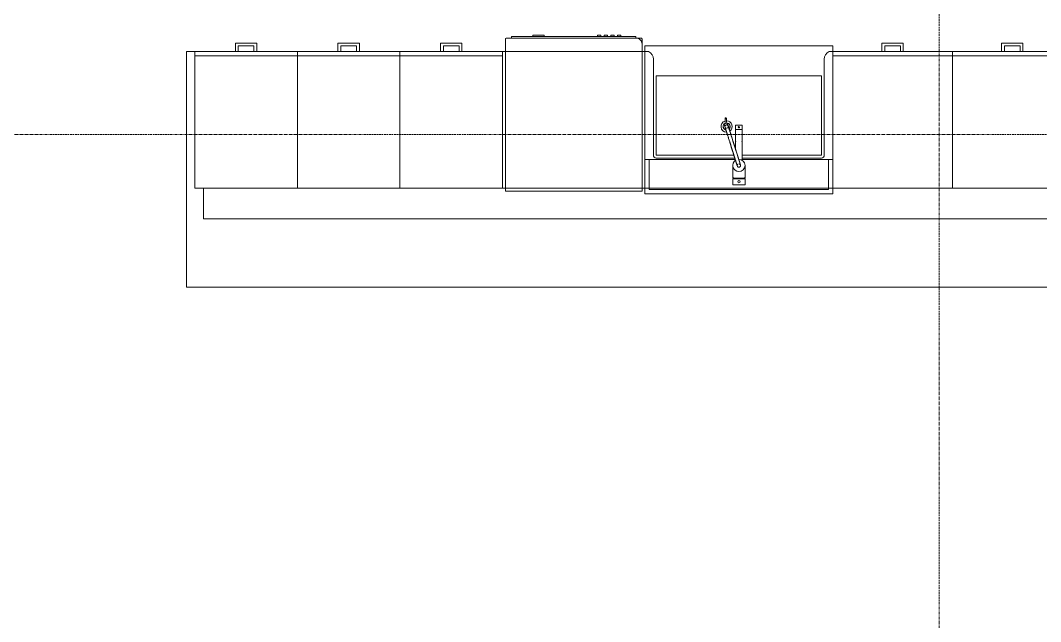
# Model space of a CAD drawing. Header units: inches. Extents: x -4218 to -1830, y 9756 to 12426.
# Drawn here: x -2334.6 to -2155.5, y 10081.6 to 10187.2 of the extents above; entities that cross this region are included whole.
import ezdxf

# ---------------------------------------------------------------- set-up
doc = ezdxf.new("R2010")
doc.units = ezdxf.units.IN
doc.header["$MEASUREMENT"] = 0
doc.linetypes.add('Grid Line 1_2_', pattern=[0.875, 0.5, -0.125, 0.125, -0.125])
for name, color, linetype, lineweight in [('0-1', 7, 'Continuous', 5), ('0-2', 252, 'Continuous', 9), ('A-WALL-3', 253, 'Continuous', 9), ('A-WALL-5', 252, 'Continuous', 9), ('A-WALL-6', 7, 'Continuous', 9), ('P-SANR-FIXT-1', 7, 'Continuous', 9), ('P-SANR-FIXT-2', 252, 'Continuous', 9), ('Q-CASE-1', 253, 'Continuous', 9), ('Q-CASE-2', 252, 'Continuous', 9), ('Q-CASE-3', 7, 'Continuous', 9), ('Q-CASE-5', 254, 'Continuous', 9), ('Q-SPCQ-1', 7, 'Continuous', 9), ('Q-SPCQ-2', 253, 'Continuous', 9), ('Q-SPCQ-3', 252, 'Continuous', 9), ('S-GRID-1', 1, 'Grid Line 1_2_', 9)]:
    doc.layers.add(name, color=color, linetype=linetype, lineweight=lineweight)

# ---------------------------------------------------------------- blocks, each defined once
blk = doc.blocks.new('Dishwasher_15404 - 34_ counter-V51-BACKGROUND - 1ST FLOOR')
at = {"layer": 'Q-SPCQ-1'}
for p, q in [((26.68, 0), (24.5, 0)), ((26.87, -22.93), (26.87, -0.2)), ((27.12, -1.09), (26.87, -1.09)), ((27.12, -1.09), (27.12, -22.91)), ((27.37, -4.82), (27.12, -4.82)), ((27.37, -4.82), (27.37, -5.81)), ((27.12, -6.79), (27.37, -6.79)), ((27.37, -5.81), (27.37, -6.79)), ((27.37, -16.15), (27.12, -16.15)), ((27.12, -16.74), (27.37, -16.74)), ((27.37, -17.33), (27.12, -17.33)), ((27.37, -16.15), (27.37, -16.74)), ((27.37, -17.33), (27.37, -17.92)), ((27.12, -17.92), (27.37, -17.92)), ((27.37, -18.51), (27.12, -18.51)), ((27.12, -19.1), (27.37, -19.1)), ((27.37, -19.69), (27.12, -19.69)), ((27.37, -18.51), (27.37, -19.1)), ((27.37, -19.69), (27.37, -20.28)), ((27.12, -20.28), (27.37, -20.28)), ((27.12, -22.91), (26.87, -22.91)), ((26.87, -23.8), (26.87, -22.93)), ((24.5, -24), (25.8, -24)), ((25.8, -24), (26.68, -24))]:
    blk.add_line(p, q, dxfattribs=at)
for centre, radius, start, end in [((26.68, -0.2), 0.197, 360, 90), ((26.68, -0.2), 0.197, 15, 90), ((25.8, -22.93), 1.07, 270, 0), ((26.68, -23.8), 0.197, 270, 0)]:
    blk.add_arc(centre, radius, start, end, dxfattribs=at)
at = {"layer": 'Q-SPCQ-2'}
for p, q in [((0.5, 0), (0, 0)), ((0, 0), (0, -24)), ((0, -24), (0.5, -24))]:
    blk.add_line(p, q, dxfattribs=at)
at = {"layer": 'Q-SPCQ-3'}
for p, q in [((24.5, 0), (0.5, 0)), ((0.5, -24), (24.5, -24))]:
    blk.add_line(p, q, dxfattribs=at)
blk = doc.blocks.new('Vanity Cabinet-Double Door - 33_-V52-BACKGROUND - 1ST FLOOR')
at = {"layer": 'Q-CASE-1'}
for p, q in [((-15.76, 1), (-15.76, 0)), ((-15.76, 1), (-15.76, 0)), ((-15.01, 1), (-15.01, 0.75)), ((-15.01, 0.75), (16.49, 0.75)), ((16.49, 0.75), (16.49, 1)), ((17.24, 0), (17.24, 1)), ((17.24, 0), (17.24, 1)), ((-15.76, 0), (17.24, 0)), ((-15.76, 0), (17.24, 0))]:
    blk.add_line(p, q, dxfattribs=at)
at = {"layer": 'Q-CASE-2'}
for p, q in [((-15.76, 6.05), (-15.76, 1)), ((-15.76, 6.05), (-15.76, 1)), ((-15.01, 6.01), (-15.01, 1)), ((16.49, 1), (16.49, 6.05)), ((17.24, 1), (17.24, 6.03)), ((17.24, 1), (17.24, 6.03))]:
    blk.add_line(p, q, dxfattribs=at)
blk = doc.blocks.new('Base Cabinet 3 Drawer 230 - Base Cabinet 3 Drawer 230 21_-2554957-BACKGROUND - 1ST FLOOR')
at = {"layer": 'Q-CASE-1'}
for p, q in [((-1.14, -24), (-0.64, -24)), ((2.61, -24), (2.11, -24))]:
    blk.add_line(p, q, dxfattribs=at)
at = {"layer": 'Q-CASE-2'}
for p, q in [((-9.76, -23.25), (-9.76, 0)), ((-9.76, 0), (11.24, 0)), ((11.24, 0), (11.24, -23.25)), ((-9.76, -23.25), (-9.76, -24)), ((11.24, -23.25), (-9.76, -23.25)), ((11.24, -24), (11.24, -23.25)), ((-9.76, -24), (11.24, -24)), ((-1.14, -24), (-0.64, -24)), ((2.61, -24), (2.11, -24))]:
    blk.add_line(p, q, dxfattribs=at)
at = {"layer": 'Q-CASE-3'}
for p, q in [((-1.14, -24), (-1.14, -25.5)), ((-0.64, -25), (-0.64, -24)), ((2.11, -25), (-0.64, -25)), ((2.11, -24), (2.11, -25)), ((2.61, -25.5), (2.61, -24)), ((-1.14, -25.5), (2.61, -25.5))]:
    blk.add_line(p, q, dxfattribs=at)
at = {"layer": 'Q-CASE-5'}
for p, q in [((-1.14, -24), (-0.64, -24)), ((2.61, -24), (2.11, -24))]:
    blk.add_line(p, q, dxfattribs=at)
blk = doc.blocks.new('Base Cabinet 3 Drawer 230 - Base Cabinet 3 Drawer 230 18_-2579417-BACKGROUND - 1ST FLOOR')
at = {"layer": 'Q-CASE-1'}
for p, q in [((-0.64, 24), (-1.14, 24)), ((2.11, 24), (2.61, 24))]:
    blk.add_line(p, q, dxfattribs=at)
at = {"layer": 'Q-CASE-2'}
for p, q in [((-8.26, 24), (9.74, 24)), ((-8.26, 23.25), (-8.26, 24)), ((-0.64, 24), (-1.14, 24)), ((2.11, 24), (2.61, 24)), ((9.74, 24), (9.74, 23.25)), ((9.74, 23.25), (-8.26, 23.25)), ((-8.26, 23.25), (-8.26, 0)), ((9.74, 0), (9.74, 23.25)), ((-8.26, 0), (9.74, 0))]:
    blk.add_line(p, q, dxfattribs=at)
at = {"layer": 'Q-CASE-3'}
for p, q in [((2.61, 25.5), (-1.14, 25.5)), ((-1.14, 25.5), (-1.14, 24)), ((2.61, 24), (2.61, 25.5)), ((-0.64, 24), (-0.64, 25)), ((-0.64, 25), (2.11, 25)), ((2.11, 25), (2.11, 24))]:
    blk.add_line(p, q, dxfattribs=at)
at = {"layer": 'Q-CASE-5'}
for p, q in [((-0.64, 24), (-1.14, 24)), ((2.11, 24), (2.61, 24))]:
    blk.add_line(p, q, dxfattribs=at)
blk = doc.blocks.new('Base Cabinet 4 Drawer 254 - Base Cabinet 4 Drawer 254 18_-V53-BACKGROUND - 1ST FLOOR')
at = {"layer": 'Q-CASE-1'}
for p, q in [((-1.14, -24), (-0.64, -24)), ((2.61, -24), (2.11, -24))]:
    blk.add_line(p, q, dxfattribs=at)
at = {"layer": 'Q-CASE-2'}
for p, q in [((-8.26, -23.25), (-8.26, 0)), ((-8.26, 0), (9.74, 0)), ((9.74, 0), (9.74, -23.25)), ((-8.26, -23.25), (-8.26, -24)), ((9.74, -23.25), (-8.26, -23.25)), ((9.74, -24), (9.74, -23.25)), ((-8.26, -24), (9.74, -24)), ((-1.14, -24), (-0.64, -24)), ((2.61, -24), (2.11, -24))]:
    blk.add_line(p, q, dxfattribs=at)
at = {"layer": 'Q-CASE-3'}
for p, q in [((-1.14, -24), (-1.14, -25.5)), ((-0.64, -25), (-0.64, -24)), ((2.11, -25), (-0.64, -25)), ((2.11, -24), (2.11, -25)), ((2.61, -25.5), (2.61, -24)), ((-1.14, -25.5), (2.61, -25.5))]:
    blk.add_line(p, q, dxfattribs=at)
at = {"layer": 'Q-CASE-5'}
for p, q in [((-1.14, -24), (-0.64, -24)), ((-1.14, -24), (-0.64, -24)), ((2.61, -24), (2.11, -24)), ((2.61, -24), (2.11, -24))]:
    blk.add_line(p, q, dxfattribs=at)
blk = doc.blocks.new('kitchen_faucet_14143 - kitchen_faucet_14143-V65-BACKGROUND - 1ST FLOOR')
at = {"layer": 'P-SANR-FIXT-1'}
for p, q in [((-6.3, 0.57), (-7.09, 0.57)), ((-7.09, -0.57), (-7.09, 0.57)), ((-0.9, 0.59), (-6.3, 0.59)), ((-6.3, 0.51), (-6.3, 0.59)), ((-6.3, 0.42), (-6.3, 0.5)), ((-6.3, 0.3), (-6.3, 0.4)), ((-6.3, 0.29), (-6.3, 0.15)), ((-6.3, 0.15), (-6.3, 0.29)), ((-6.3, 0.15), (-6.3, -0.15)), ((-6.3, -0.15), (-6.3, 0.15)), ((-3.97, 0.59), (-4.89, 0.59)), ((2.26, 1.08), (0, 1.08)), ((2.34, 1.02), (2.1, 1.02)), ((2.26, 1.08), (2.26, -1.08)), ((3.44, 1.08), (2.34, 1.08)), ((2.34, -1.08), (2.34, 1.08)), ((3.44, 1.08), (3.44, -1.08)), ((-7.09, -0.57), (-6.3, -0.57)), ((-6.3, -0.15), (-6.3, -0.29)), ((-6.3, -0.29), (-6.3, -0.15)), ((-6.3, -0.4), (-6.3, -0.3)), ((-6.3, -0.5), (-6.3, -0.42)), ((-6.3, -0.59), (-6.3, -0.57)), ((-6.3, -0.59), (-2.83, -0.59)), ((-4.89, -0.59), (-3.97, -0.59)), ((-0.94, -0.59), (-0.9, -0.59)), ((0, -1.08), (2.26, -1.08)), ((2.1, -1.02), (2.34, -1.02)), ((2.34, -1.08), (3.44, -1.08)), ((-7.58, -2.2), (-8.24, -2.2)), ((-8.24, -2.4), (-7.58, -2.4)), ((-7.41, -2.04), (-6.99, -1.91)), ((-6.81, -2.46), (-7.23, -2.59))]:
    blk.add_line(p, q, dxfattribs=at)
at = {"layer": 'P-SANR-FIXT-1', "flags": 128}
for points in [[(-0.06, 0.29), (-0.07, 0.29), (-0.07, 0.29), (-0.07, 0.29), (-0.07, 0.29), (-0.07, 0.29), (-0.08, 0.28), (-0.08, 0.28), (-0.09, 0.28), (-0.1, 0.28), (-0.1, 0.28), (-0.11, 0.27), (-0.26, 0.23), (-0.28, 0.22), (-0.3, 0.22), (-0.46, 0.16), (-0.49, 0.16), (-0.51, 0.15), (-0.54, 0.14), (-0.57, 0.13), (-0.6, 0.12), (-0.63, 0.11), (-0.66, 0.1), (-0.69, 0.09), (-0.72, 0.08), (-0.75, 0.07), (-0.78, 0.06), (-0.82, 0.05), (-0.85, 0.04), (-0.89, 0.03), (-0.92, 0.02), (-0.96, 0.01), (-1, 0), (-1.04, -0.02), (-1.07, -0.03), (-1.11, -0.04), (-1.15, -0.05), (-1.2, -0.07), (-1.24, -0.08), (-1.28, -0.09), (-1.32, -0.11), (-1.37, -0.12), (-1.41, -0.14), (-1.46, -0.15), (-1.5, -0.16), (-1.55, -0.18), (-1.6, -0.19), (-1.65, -0.21), (-1.69, -0.23), (-1.74, -0.24), (-1.79, -0.26), (-2.49, -0.48), (-2.55, -0.5), (-2.61, -0.51), (-2.67, -0.53), (-2.72, -0.55), (-2.78, -0.57), (-2.84, -0.59), (-2.9, -0.61), (-2.96, -0.62), (-3.02, -0.64), (-3.08, -0.66), (-3.14, -0.68), (-3.19, -0.7), (-3.25, -0.72), (-3.31, -0.74), (-3.37, -0.76), (-3.43, -0.77), (-3.49, -0.79), (-3.55, -0.81), (-3.61, -0.83), (-3.67, -0.85), (-3.73, -0.87), (-3.79, -0.89), (-3.85, -0.91), (-3.91, -0.92), (-3.97, -0.94), (-4.03, -0.96), (-4.09, -0.98), (-4.15, -1), (-4.21, -1.02), (-4.26, -1.04), (-4.32, -1.05), (-4.94, -1.25), (-4.99, -1.27), (-5.04, -1.28), (-5.09, -1.3), (-5.15, -1.31), (-5.2, -1.33), (-5.44, -1.41), (-5.48, -1.42), (-5.53, -1.43), (-5.57, -1.45), (-5.62, -1.46), (-5.66, -1.48), (-5.7, -1.49), (-5.75, -1.5), (-5.79, -1.52), (-5.83, -1.53), (-5.87, -1.54), (-5.91, -1.56), (-5.95, -1.57), (-5.99, -1.58), (-6.02, -1.59), (-6.06, -1.6), (-6.1, -1.61), (-6.13, -1.63), (-6.17, -1.64), (-6.2, -1.65), (-6.23, -1.66), (-6.26, -1.67), (-6.3, -1.68), (-6.33, -1.69), (-6.36, -1.7), (-6.38, -1.71), (-6.41, -1.71), (-6.44, -1.72), (-6.47, -1.73), (-6.49, -1.74), (-6.52, -1.75), (-6.54, -1.76), (-6.57, -1.76), (-6.59, -1.77), (-6.61, -1.78), (-6.63, -1.78), (-6.65, -1.79), (-6.67, -1.8), (-6.69, -1.8), (-6.71, -1.81), (-6.73, -1.81), (-6.74, -1.82), (-6.76, -1.82), (-6.77, -1.83), (-6.79, -1.83), (-6.8, -1.84), (-6.81, -1.84), (-6.83, -1.84), (-6.84, -1.85), (-6.85, -1.85), (-6.86, -1.85), (-6.87, -1.86), (-6.87, -1.86), (-6.88, -1.86), (-6.89, -1.86), (-6.89, -1.87), (-6.9, -1.87), (-6.9, -1.87), (-6.9, -1.87), (-6.91, -1.87), (-6.91, -1.87), (-6.91, -1.87)], [(0.27, 0.18), (0.21, 0.23), (0.15, 0.28), (0.08, 0.3), (0, 0.3), (-0.08, 0.28), (-0.15, 0.25), (-0.2, 0.2), (-0.24, 0.13), (-0.27, 0.06), (-0.27, -0.02)], [(-0.22, -0.16), (-0.17, -0.22), (-0.1, -0.26), (-0.03, -0.28), (0.05, -0.29), (0.13, -0.27), (0.19, -0.23), (0.25, -0.18), (0.29, -0.12), (0.31, -0.04), (0.32, 0.03), (0.3, 0.11), (0.27, 0.18)], [(0.11, -0.27), (0.11, -0.27), (0.11, -0.27), (0.11, -0.28), (0.11, -0.28), (0.1, -0.28), (0.1, -0.28), (0.09, -0.28), (0.09, -0.28), (0.08, -0.28), (0.07, -0.29), (0.06, -0.29), (-0.08, -0.34), (-0.1, -0.34), (-0.12, -0.35), (-0.14, -0.35), (-0.16, -0.36), (-0.18, -0.37), (-0.2, -0.37), (-0.23, -0.38), (-0.25, -0.39), (-0.27, -0.4), (-0.3, -0.4), (-0.32, -0.41), (-0.35, -0.42), (-0.38, -0.43), (-0.41, -0.44), (-0.44, -0.45), (-0.46, -0.46), (-0.5, -0.47), (-0.53, -0.48), (-0.56, -0.49), (-0.59, -0.5), (-0.62, -0.51), (-0.66, -0.52), (-0.69, -0.53), (-0.73, -0.54), (-0.77, -0.55), (-0.8, -0.56), (-0.84, -0.58), (-0.88, -0.59), (-0.92, -0.6), (-0.96, -0.61), (-1, -0.63), (-1.04, -0.64), (-1.08, -0.65), (-1.13, -0.67), (-1.17, -0.68), (-1.22, -0.69), (-1.26, -0.71), (-1.31, -0.72), (-1.35, -0.74), (-1.4, -0.75), (-1.45, -0.77), (-1.5, -0.78), (-1.54, -0.8), (-1.59, -0.81), (-1.64, -0.83), (-1.69, -0.84), (-1.75, -0.86), (-1.8, -0.88), (-1.85, -0.89), (-1.9, -0.91), (-1.96, -0.93), (-2.01, -0.94), (-2.06, -0.96), (-2.12, -0.98), (-2.18, -1), (-2.23, -1.01), (-2.29, -1.03), (-2.34, -1.05), (-2.4, -1.07), (-2.46, -1.09), (-2.52, -1.1), (-2.57, -1.12), (-2.63, -1.14), (-2.69, -1.16), (-2.75, -1.18), (-2.81, -1.2), (-2.87, -1.21), (-2.93, -1.23), (-2.99, -1.25), (-3.05, -1.27), (-3.1, -1.29), (-3.16, -1.31), (-3.22, -1.33), (-3.28, -1.35), (-3.34, -1.37), (-3.4, -1.38), (-3.46, -1.4), (-3.52, -1.42), (-3.58, -1.44), (-3.64, -1.46), (-3.7, -1.48), (-3.76, -1.5), (-3.82, -1.52), (-3.88, -1.53), (-3.94, -1.55), (-4, -1.57), (-4.05, -1.59), (-4.11, -1.61), (-4.74, -1.8), (-4.79, -1.82), (-4.84, -1.84), (-4.89, -1.85), (-4.94, -1.87), (-4.99, -1.89), (-5.22, -1.96), (-5.27, -1.97), (-5.32, -1.99), (-5.36, -2), (-5.41, -2.02), (-5.45, -2.03), (-5.49, -2.04), (-5.54, -2.06), (-5.58, -2.07), (-5.62, -2.08), (-5.66, -2.1), (-5.7, -2.11), (-5.74, -2.12), (-5.78, -2.13), (-5.82, -2.15), (-5.85, -2.16), (-5.89, -2.17), (-5.93, -2.18), (-5.96, -2.19), (-6, -2.2), (-6.03, -2.21), (-6.06, -2.22), (-6.09, -2.23), (-6.13, -2.24), (-6.16, -2.25), (-6.19, -2.26), (-6.21, -2.27), (-6.24, -2.28), (-6.27, -2.29)], [(-6.56, -2), (-6.61, -1.94), (-6.67, -1.9), (-6.74, -1.87), (-6.82, -1.86), (-6.9, -1.87), (-6.97, -1.9), (-7.03, -1.94), (-7.08, -2), (-7.1, -2.08), (-7.11, -2.15)], [(-7.11, -2.15), (-7.1, -2.23), (-7.08, -2.3), (-7.03, -2.36), (-6.97, -2.41), (-6.9, -2.44), (-6.82, -2.45), (-6.74, -2.44), (-6.67, -2.41), (-6.61, -2.36), (-6.56, -2.3), (-6.53, -2.23), (-6.52, -2.15)], [(-6.27, -2.29), (-6.3, -2.3), (-6.32, -2.3), (-6.35, -2.31), (-6.37, -2.32), (-6.39, -2.33), (-6.42, -2.33), (-6.44, -2.34), (-6.46, -2.35), (-6.48, -2.35), (-6.5, -2.36), (-6.52, -2.37), (-6.54, -2.37), (-6.55, -2.38), (-6.57, -2.38), (-6.59, -2.39), (-6.6, -2.39), (-6.61, -2.4), (-6.63, -2.4), (-6.64, -2.41), (-6.65, -2.41), (-6.66, -2.41), (-6.67, -2.42), (-6.68, -2.42), (-6.69, -2.42), (-6.7, -2.42), (-6.7, -2.43), (-6.71, -2.43), (-6.72, -2.43), (-6.72, -2.43), (-6.72, -2.43), (-6.73, -2.43), (-6.73, -2.43), (-6.73, -2.43), (-6.73, -2.43)]]:
    blk.add_lwpolyline(points, dxfattribs=at)
at = {"layer": 'P-SANR-FIXT-1'}
for centre, radius, start, end in [((-6.69, 0), 0.118, 0, 180), ((0, 0), 1.08, 360, 180), ((2.88, 0), 0.197, 0, 180), ((-6.83, -2.16), 0.984, 34.6289, 180), ((-6.83, -2.16), 0.63, 45, 180), ((-6.83, -2.16), 0.591, 47.2269, 168.6397), ((-6.69, 0), 0.118, 180, 360), ((0, 0), 1.08, 180, 182.3811), ((0, 0), 1.08, 212.5288, 360), ((2.88, 0), 0.197, 180, 0), ((-6.83, -2.16), 0.984, 180, 183.6246), ((-6.83, -2.16), 0.984, 195, 360), ((-6.83, -2.16), 0.63, 180, 349.6916), ((-6.83, -2.16), 0.591, 168.6397, 180), ((-6.83, -2.16), 0.591, 180, 227.1165), ((-6.83, -2.16), 0.591, 227.1165, 345.2352)]:
    blk.add_arc(centre, radius, start, end, dxfattribs=at)
for centre, major_axis, ratio, start_param, end_param in [((-3.97, 0), (0, 0.591), 0.906308, 6.021386, 6.806784), ((-3.97, 0), (0, 0.591), 0.906308, 2.617994, 3.403392), ((-8.24, -2.3), (0, 0.0984), 0.984808, 4.712389, 7.853982), ((-8.24, -2.3), (0, 0.0984), 0.984808, 1.570796, 4.712389)]:
    blk.add_ellipse(centre, major_axis=major_axis, ratio=ratio, start_param=start_param, end_param=end_param, dxfattribs=at)
blk = doc.blocks.new('CTR - 1st Phase - Unit Layouts_rvt-1-BACKGROUND - 1ST FLOOR')
at = {"layer": 'A-WALL-3'}
for p, q in [((-2249.47, 10157.75), (-2302.45, 10157.75)), ((-2302.45, 10152.37), (-2302.45, 10157.75)), ((-2224.97, 10157.75), (-2225.47, 10157.75)), ((-2151.45, 10157.75), (-2191.97, 10157.75)), ((-2302.45, 10152.37), (-2262.08, 10152.37)), ((-2262.05, 10152.37), (-2151.45, 10152.37))]:
    blk.add_line(p, q, dxfattribs=at)
at = {"layer": 'A-WALL-5'}
for p, q in [((-2305.47, 10140.37), (-2305.47, 10181.75)), ((-2305.47, 10181.75), (-2224.32, 10181.75)), ((-2223.47, 10180.4), (-2223.47, 10163.55)), ((-2193.47, 10163.55), (-2193.47, 10180.4)), ((-2192.63, 10181.75), (-2148.45, 10181.75)), ((-2222.97, 10163.05), (-2209.18, 10163.05)), ((-2207.89, 10163.05), (-2193.97, 10163.05)), ((-2302.45, 10157.75), (-2151.45, 10157.75)), ((-2302.45, 10152.37), (-2302.45, 10157.75)), ((-2262.08, 10152.37), (-2302.45, 10152.37)), ((-2151.45, 10152.37), (-2262.05, 10152.37)), ((-2148.45, 10140.37), (-2305.47, 10140.37))]:
    blk.add_line(p, q, dxfattribs=at)
for centre, radius, start, end in [((-2224.97, 10180.4), 1.5, 0, 63.9089), ((-2191.97, 10180.4), 1.5, 116.0911, 180), ((-2222.97, 10163.55), 0.5, 180, 270), ((-2193.97, 10163.55), 0.5, 270, 0)]:
    blk.add_arc(centre, radius, start, end, dxfattribs=at)
at = {"layer": 'A-WALL-6'}
for p, q in [((-2224.32, 10181.75), (-2305.47, 10181.75)), ((-2305.47, 10181.75), (-2305.47, 10140.37)), ((-2223.47, 10163.55), (-2223.47, 10180.4)), ((-2193.47, 10180.4), (-2193.47, 10163.55)), ((-2148.45, 10181.75), (-2192.63, 10181.75)), ((-2209.18, 10163.05), (-2222.97, 10163.05)), ((-2193.97, 10163.05), (-2207.89, 10163.05)), ((-2305.47, 10140.37), (-2148.45, 10140.37))]:
    blk.add_line(p, q, dxfattribs=at)
for centre, radius, start, end in [((-2224.97, 10180.4), 1.5, 0, 63.9089), ((-2191.97, 10180.4), 1.5, 116.0911, 180), ((-2222.97, 10163.55), 0.5, 180, 270), ((-2193.97, 10163.55), 0.5, 270, 0)]:
    blk.add_arc(centre, radius, start, end, dxfattribs=at)
at = {"layer": 'P-SANR-FIXT-1'}
for p, q in [((-2191.97, 10182.76), (-2224.97, 10182.76)), ((-2224.97, 10182.76), (-2224.97, 10181.75)), ((-2191.97, 10181.75), (-2191.97, 10182.76)), ((-2222.97, 10163.55), (-2222.97, 10177.51)), ((-2222.97, 10177.51), (-2193.97, 10177.51)), ((-2193.97, 10177.51), (-2193.97, 10163.55)), ((-2209.34, 10163.55), (-2222.97, 10163.55)), ((-2193.97, 10163.55), (-2207.89, 10163.55))]:
    blk.add_line(p, q, dxfattribs=at)
at = {"layer": 'P-SANR-FIXT-2'}
for p, q in [((-2224.97, 10181.75), (-2224.97, 10162.8)), ((-2191.97, 10162.8), (-2191.97, 10181.75)), ((-2224.97, 10162.8), (-2209.1, 10162.8)), ((-2207.89, 10162.8), (-2192.01, 10162.8))]:
    blk.add_line(p, q, dxfattribs=at)
at = {"layer": '0-2'}
for name, p, rotation in [('Dishwasher_15404 - 34_ counter-V51-BACKGROUND - 1ST FLOOR', (-2249.47, 10157.25), 90.00000000010067), ('Base Cabinet 4 Drawer 254 - Base Cabinet 4 Drawer 254 18_-V53-BACKGROUND - 1ST FLOOR', (-2258.24, 10157.75), 180), ('Base Cabinet 3 Drawer 230 - Base Cabinet 3 Drawer 230 21_-2554957-BACKGROUND - 1ST FLOOR', (-2180.74, 10157.75), 180), ('Base Cabinet 3 Drawer 230 - Base Cabinet 3 Drawer 230 21_-2554957-BACKGROUND - 1ST FLOOR', (-2159.74, 10157.75), 180), ('kitchen_faucet_14143 - kitchen_faucet_14143-V65-BACKGROUND - 1ST FLOOR', (-2208.47, 10161.76), 270.0000000000063)]:
    blk.add_blockref(name, p, dxfattribs=dict(at, rotation=rotation))
for name, p in [('Base Cabinet 3 Drawer 230 - Base Cabinet 3 Drawer 230 18_-2579417-BACKGROUND - 1ST FLOOR', (-2295.71, 10157.75)), ('Base Cabinet 3 Drawer 230 - Base Cabinet 3 Drawer 230 18_-2579417-BACKGROUND - 1ST FLOOR', (-2277.71, 10157.75)), ('Vanity Cabinet-Double Door - 33_-V52-BACKGROUND - 1ST FLOOR', (-2209.21, 10156.75))]:
    blk.add_blockref(name, p, dxfattribs=at)

msp = doc.modelspace()

# ---------------------------------------------------------------- linework, layer by layer
at = {"layer": 'S-GRID-1'}
for p, q in [((-2173.32, 9836.18), (-2173.32, 12376.81)), ((-1830.2, 10167.19), (-4168.71, 10167.19))]:
    msp.add_line(p, q, dxfattribs=at)

# ---------------------------------------------------------------- block references
at = {"layer": '0-1'}
msp.add_blockref('CTR - 1st Phase - Unit Layouts_rvt-1-BACKGROUND - 1ST FLOOR', (0, 0), dxfattribs=at)

doc.saveas('drawing.dxf')
